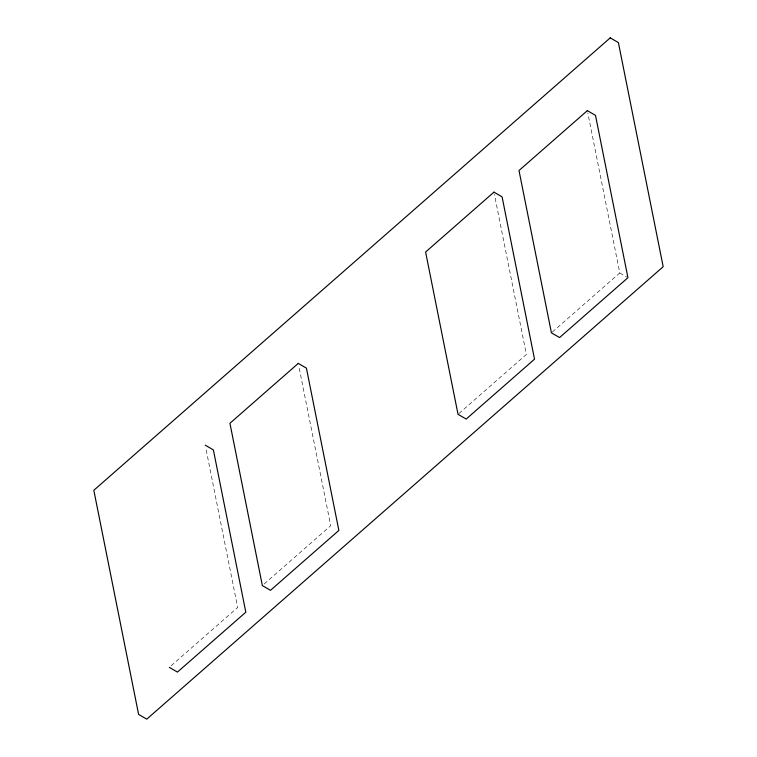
<?xml version="1.0" encoding="UTF-8"?>
<svg xmlns="http://www.w3.org/2000/svg" width="757" height="757" viewBox="0 0 757 757"><rect width="100%" height="100%" fill="white"/><g stroke="black" fill="none" stroke-linecap="round" stroke-linejoin="round"><path stroke-width="0.57" stroke-dasharray="3.79 2.84" d="M264.136 584.026L330.714 525.699L298.741 365.716M458.922 413.549L526.38 354.446L494.416 194.464M171.091 665.791L237.67 607.464L205.696 447.482M552.317 332.049L619.784 272.946L587.811 112.963M619.784 272.946L626.91 277.09"/><path stroke-width="1.14" d="M205.232 445.163L213.379 449.904L245.817 612.205L177.46 672.084L169.313 667.352M610.246 37.85L93.821 490.281L138.607 714.409L146.754 719.15L663.179 266.719L618.393 42.591L610.246 37.85M298.277 363.398L229.929 423.286L262.357 585.587L270.504 590.318L338.862 530.439L306.424 368.139L298.277 363.398M493.952 192.146L425.604 252.024L458.032 414.325L466.18 419.066L534.527 359.178L502.099 196.886L493.952 192.146M587.347 110.645L518.999 170.533L551.427 332.834L559.574 337.565L627.932 277.687L595.494 115.386L587.347 110.645"/></g></svg>
